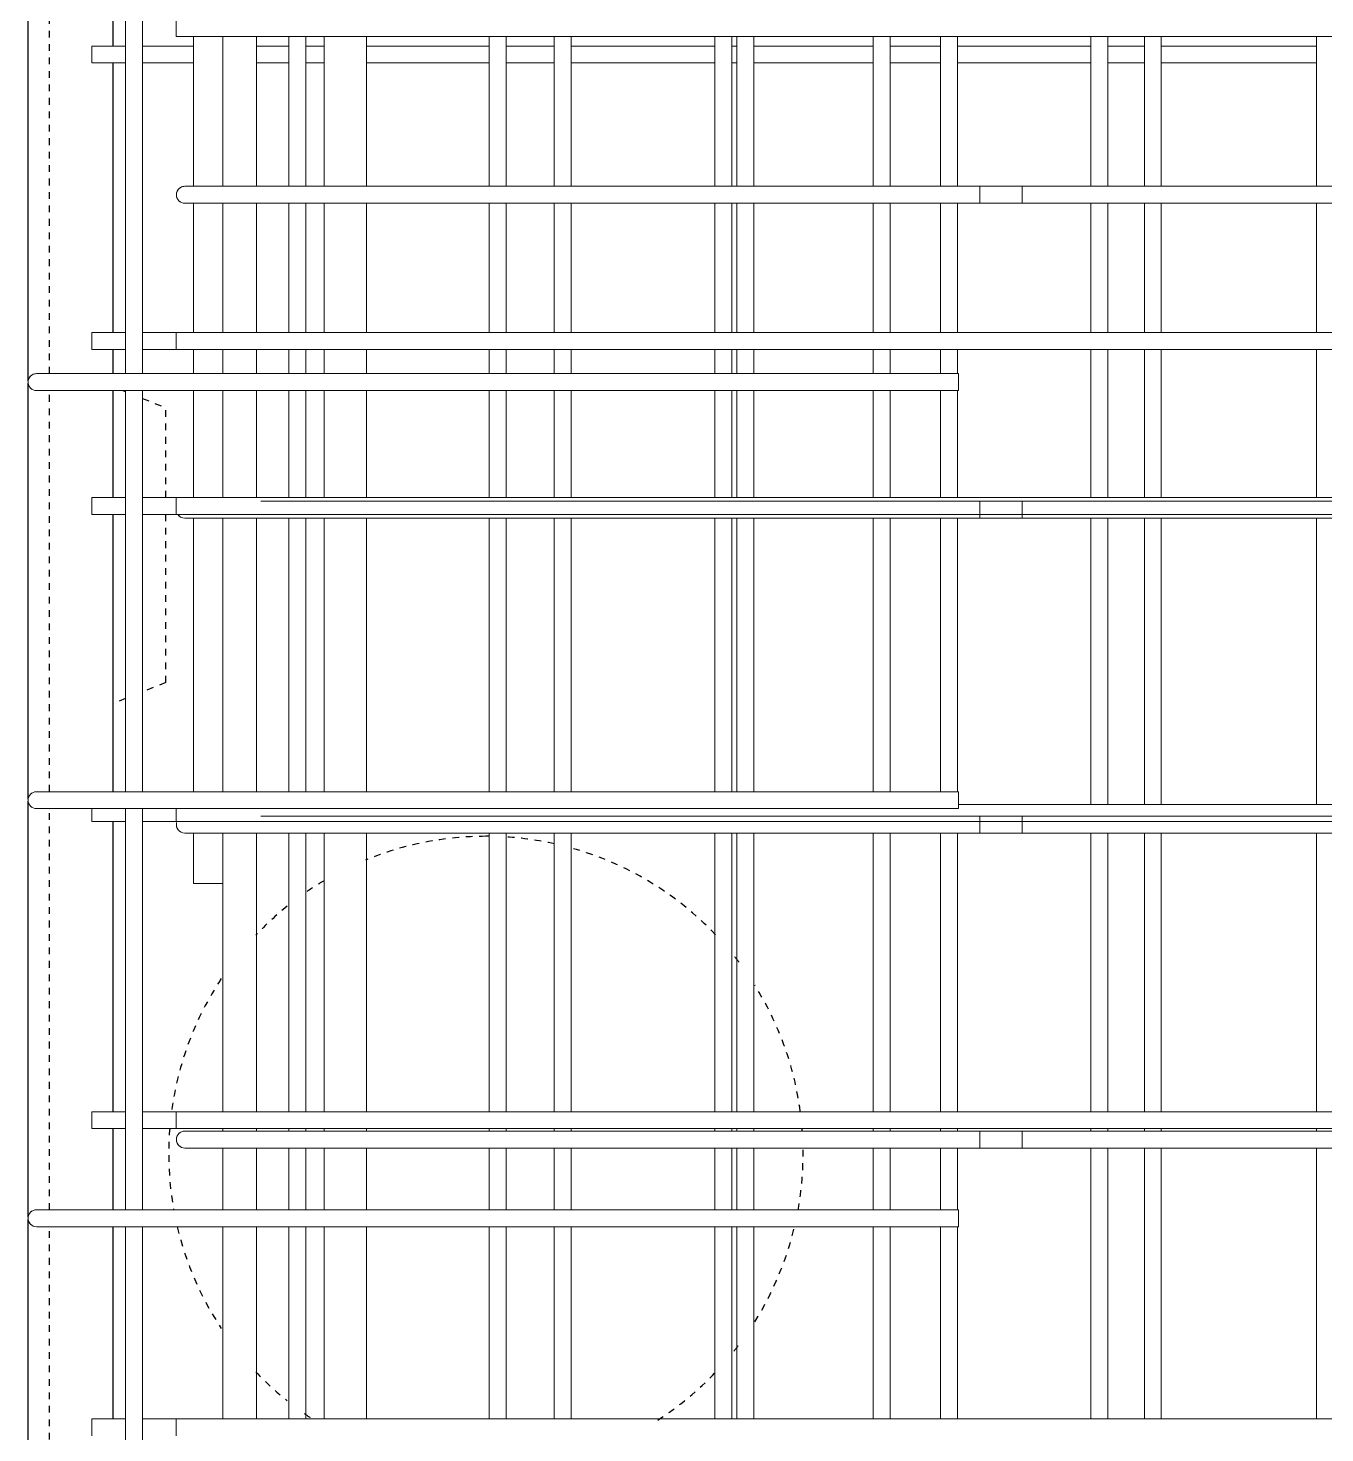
# Model space of a CAD drawing. Header units: millimetres. Extents: x -14563 to 6741, y -2784 to 21137.
# Drawn here: x -12894 to -12281, y 2558 to 3222 of the extents above; entities that cross this region are included whole.
import ezdxf

# ---------------------------------------------------------------- set-up
doc = ezdxf.new("R2010")
doc.units = ezdxf.units.MM
doc.linetypes.add('Dash', pattern=[6.36, 3.18, -3.18])
for name, color, linetype, lineweight in [('A-WALL', 113, 'Continuous', 25), ('A-WALL-HDLN', 110, 'Dash', 25), ('S-RBAR', 171, 'Continuous', 18)]:
    doc.layers.add(name, color=color, linetype=linetype, lineweight=lineweight)

msp = doc.modelspace()

# ---------------------------------------------------------------- linework, layer by layer
at = {"layer": 'A-WALL'}
for p, q in [((-12893.80383, 3055.07676), (-12893.80383, 3251.79824)), ((-12853.80383, 3248.29167), (-12853.80383, 3213.5)), ((-12853.80383, 3205.5), (-12853.80383, 3078)), ((-12853.80383, 3070), (-12853.80383, 3058.58333)), ((-12893.80383, 2857.36843), (-12893.80383, 3054.0899)), ((-12853.80383, 3050.58333), (-12853.80383, 3000)), ((-12853.80383, 2992), (-12853.80383, 2860.875)), ((-12893.80383, 2659.6601), (-12893.80383, 2856.38157)), ((-12853.80383, 2846.76667), (-12853.80383, 2709.53333)), ((-12853.80383, 2701.53333), (-12853.80383, 2663.16667)), ((-12893.80383, 2461.95176), (-12893.80383, 2658.67324)), ((-12853.80383, 2655.16667), (-12853.80383, 2564.3))]:
    msp.add_line(p, q, dxfattribs=at)
at = {"layer": 'A-WALL-HDLN'}
for p, q in [((-12883.80125, 3058.58333), (-12883.80125, 3248.29167)), ((-12883.80125, 2860.875), (-12883.80125, 3050.58333)), ((-12849.01216, 3050.58333), (-12847.80383, 3050.1)), ((-12839.80383, 3046.9), (-12828.80383, 3042.5)), ((-12828.80383, 3000), (-12828.80383, 3042.5)), ((-12828.80383, 2912.5), (-12828.80383, 2992)), ((-12828.80383, 2912.5), (-12839.80383, 2908.1)), ((-12847.80383, 2904.9), (-12853.75422, 2902.51984)), ((-12883.80125, 2663.16667), (-12883.80125, 2852.875)), ((-12883.80125, 2465.45833), (-12883.80125, 2655.16667))]:
    msp.add_line(p, q, dxfattribs=at)
for start, end in [(90, 112.29294781), (89.37771273, 90), (77.51783709, 86.28675009), (43.59518774, 74.38496053), (120.68180188, 124.92612048), (128.78886217, 136.47625289), (37.07183284, 38.56116475), (146.54429887, 172.36526547), (7.63473453, 32.03780985), (175.45622812, 190.2799698), (4.09183568, 4.54377188), (349.7200302, 1.00087303), (193.37093244, 213.45570113), (327.96219015, 346.62906756), (321.43883525, 322.92816716), (223.52374711, 231.21113783), (302.78798303, 316.40481226), (235.07387952, 237.21201697)]:
    msp.add_arc((-12677.39177, 2689.77319), 150, start, end, dxfattribs=at)
at = {"layer": 'S-RBAR'}
for p, q in [((-12847.80383, 3058.58333), (-12847.80383, 3248.29167)), ((-12839.80383, 3058.58333), (-12839.80383, 3248.29167)), ((-12823.80383, 3226), (-12823.80383, 3218)), ((-12063.80383, 3218), (-12823.80383, 3218)), ((-12815.60372, 3218), (-12815.60372, 3147.18182)), ((-12801.80383, 3147.18182), (-12801.80383, 3218)), ((-12785.80383, 3147.18182), (-12785.80383, 3218)), ((-12770.5941, 3147.18182), (-12770.5941, 3218)), ((-12762.5941, 3147.18182), (-12762.5941, 3218)), ((-12753.80383, 3218), (-12753.80383, 3147.18182)), ((-12733.80383, 3218), (-12733.80383, 3147.18182)), ((-12675.78117, 3147.18182), (-12675.78117, 3218)), ((-12667.78117, 3147.18182), (-12667.78117, 3218)), ((-12645.08556, 3147.18182), (-12645.08556, 3218)), ((-12637.08556, 3147.18182), (-12637.08556, 3218)), ((-12569.09325, 3147.18182), (-12569.09325, 3218)), ((-12561.09325, 3147.18182), (-12561.09325, 3218)), ((-12558.72642, 3147.18182), (-12558.72642, 3218)), ((-12550.72642, 3147.18182), (-12550.72642, 3218)), ((-12494.28032, 3147.18182), (-12494.28032, 3218)), ((-12486.28032, 3147.18182), (-12486.28032, 3218)), ((-12462.36728, 3147.18182), (-12462.36728, 3218)), ((-12454.36728, 3147.18182), (-12454.36728, 3218)), ((-12391.34239, 3147.18182), (-12391.34239, 3218)), ((-12383.34239, 3147.18182), (-12383.34239, 3218)), ((-12366.00815, 3147.18182), (-12366.00815, 3218)), ((-12358.00815, 3147.18182), (-12358.00815, 3218)), ((-12284.65446, 3147.18182), (-12284.65446, 3218)), ((-12847.80383, 3213.5), (-12863.80383, 3213.5)), ((-12863.80383, 3213.5), (-12863.80383, 3205.5)), ((-12815.60372, 3213.5), (-12839.80383, 3213.5)), ((-12770.5941, 3213.5), (-12785.80383, 3213.5)), ((-12753.80383, 3213.5), (-12762.5941, 3213.5)), ((-12675.78117, 3213.5), (-12733.80383, 3213.5)), ((-12645.08556, 3213.5), (-12667.78117, 3213.5)), ((-12569.09325, 3213.5), (-12637.08556, 3213.5)), ((-12558.72642, 3213.5), (-12561.09325, 3213.5)), ((-12494.28032, 3213.5), (-12550.72642, 3213.5)), ((-12462.36728, 3213.5), (-12486.28032, 3213.5)), ((-12391.34239, 3213.5), (-12454.36728, 3213.5)), ((-12366.00815, 3213.5), (-12383.34239, 3213.5)), ((-12284.65446, 3213.5), (-12358.00815, 3213.5)), ((-12847.80383, 3205.5), (-12863.80383, 3205.5)), ((-12815.60372, 3205.5), (-12839.80383, 3205.5)), ((-12770.5941, 3205.5), (-12785.80383, 3205.5)), ((-12753.80383, 3205.5), (-12762.5941, 3205.5)), ((-12675.78117, 3205.5), (-12733.80383, 3205.5)), ((-12645.08556, 3205.5), (-12667.78117, 3205.5)), ((-12569.09325, 3205.5), (-12637.08556, 3205.5)), ((-12558.72642, 3205.5), (-12561.09325, 3205.5)), ((-12494.28032, 3205.5), (-12550.72642, 3205.5)), ((-12462.36728, 3205.5), (-12486.28032, 3205.5)), ((-12391.34239, 3205.5), (-12454.36728, 3205.5)), ((-12366.00815, 3205.5), (-12383.34239, 3205.5)), ((-12284.65446, 3205.5), (-12358.00815, 3205.5)), ((-12819.76423, 3147.18182), (-12783.76423, 3147.18182)), ((-12423.76423, 3147.18182), (-12783.76423, 3147.18182)), ((-12443.80383, 3147.18182), (-12083.80383, 3147.18182)), ((-12443.80383, 3139.18182), (-12443.80383, 3147.18182)), ((-12423.76423, 3147.18182), (-12423.76423, 3139.18182)), ((-12819.76423, 3139.18182), (-12783.76423, 3139.18182)), ((-12815.60372, 3139.18182), (-12815.60372, 3078)), ((-12801.80383, 3078), (-12801.80383, 3139.18182)), ((-12785.80383, 3078), (-12785.80383, 3139.18182)), ((-12423.76423, 3139.18182), (-12783.76423, 3139.18182)), ((-12770.5941, 3078), (-12770.5941, 3139.18182)), ((-12762.5941, 3078), (-12762.5941, 3139.18182)), ((-12753.80383, 3139.18182), (-12753.80383, 3078)), ((-12733.80383, 3139.18182), (-12733.80383, 3078)), ((-12675.78117, 3078), (-12675.78117, 3139.18182)), ((-12667.78117, 3078), (-12667.78117, 3139.18182)), ((-12645.08556, 3078), (-12645.08556, 3139.18182)), ((-12637.08556, 3078), (-12637.08556, 3139.18182)), ((-12569.09325, 3078), (-12569.09325, 3139.18182)), ((-12561.09325, 3078), (-12561.09325, 3139.18182)), ((-12558.72642, 3078), (-12558.72642, 3139.18182)), ((-12550.72642, 3078), (-12550.72642, 3139.18182)), ((-12494.28032, 3078), (-12494.28032, 3139.18182)), ((-12486.28032, 3078), (-12486.28032, 3139.18182)), ((-12462.36728, 3078), (-12462.36728, 3139.18182)), ((-12454.36728, 3078), (-12454.36728, 3139.18182)), ((-12443.80383, 3139.18182), (-12083.80383, 3139.18182)), ((-12391.34239, 3078), (-12391.34239, 3139.18182)), ((-12383.34239, 3078), (-12383.34239, 3139.18182)), ((-12366.00815, 3078), (-12366.00815, 3139.18182)), ((-12358.00815, 3078), (-12358.00815, 3139.18182)), ((-12284.65446, 3078), (-12284.65446, 3139.18182)), ((-12847.80383, 3078), (-12863.80383, 3078)), ((-12863.80383, 3078), (-12863.80383, 3070)), ((-12823.80383, 3078), (-12839.80383, 3078)), ((-12063.80383, 3078), (-12823.80383, 3078)), ((-12823.80383, 3078), (-12823.80383, 3070)), ((-12847.80383, 3070), (-12863.80383, 3070)), ((-12823.80383, 3070), (-12839.80383, 3070)), ((-12063.80383, 3070), (-12823.80383, 3070)), ((-12815.60372, 3070), (-12815.60372, 3058.58333)), ((-12801.80383, 3058.58333), (-12801.80383, 3070)), ((-12785.80383, 3058.58333), (-12785.80383, 3070)), ((-12770.5941, 3058.58333), (-12770.5941, 3070)), ((-12762.5941, 3058.58333), (-12762.5941, 3070)), ((-12753.80383, 3070), (-12753.80383, 3058.58333)), ((-12733.80383, 3070), (-12733.80383, 3058.58333)), ((-12675.78117, 3058.58333), (-12675.78117, 3070)), ((-12667.78117, 3058.58333), (-12667.78117, 3070)), ((-12645.08556, 3058.58333), (-12645.08556, 3070)), ((-12637.08556, 3058.58333), (-12637.08556, 3070)), ((-12569.09325, 3058.58333), (-12569.09325, 3070)), ((-12561.09325, 3058.58333), (-12561.09325, 3070)), ((-12558.72642, 3058.58333), (-12558.72642, 3070)), ((-12550.72642, 3058.58333), (-12550.72642, 3070)), ((-12494.28032, 3058.58333), (-12494.28032, 3070)), ((-12486.28032, 3058.58333), (-12486.28032, 3070)), ((-12462.36728, 3058.58333), (-12462.36728, 3070)), ((-12454.36728, 3058.58333), (-12454.36728, 3070)), ((-12391.34239, 3000), (-12391.34239, 3070)), ((-12383.34239, 3000), (-12383.34239, 3070)), ((-12366.00815, 3000), (-12366.00815, 3070)), ((-12358.00815, 3000), (-12358.00815, 3070)), ((-12284.65446, 3000), (-12284.65446, 3070)), ((-12889.86879, 3058.58333), (-12869.86879, 3058.58333)), ((-12453.86675, 3058.58333), (-12869.86879, 3058.58333)), ((-12453.86675, 3058.58333), (-12453.86675, 3050.58333)), ((-12889.86879, 3050.58333), (-12869.86879, 3050.58333)), ((-12453.86675, 3050.58333), (-12869.86879, 3050.58333)), ((-12847.80383, 2860.875), (-12847.80383, 3050.58333)), ((-12839.80383, 2860.875), (-12839.80383, 3050.58333)), ((-12815.60372, 3050.58333), (-12815.60372, 3000)), ((-12801.80383, 3000), (-12801.80383, 3050.58333)), ((-12785.80383, 3000), (-12785.80383, 3050.58333)), ((-12770.5941, 3000), (-12770.5941, 3050.58333)), ((-12762.5941, 3000), (-12762.5941, 3050.58333)), ((-12753.80383, 3050.58333), (-12753.80383, 3000)), ((-12733.80383, 3050.58333), (-12733.80383, 3000)), ((-12675.78117, 3000), (-12675.78117, 3050.58333)), ((-12667.78117, 3000), (-12667.78117, 3050.58333)), ((-12645.08556, 3000), (-12645.08556, 3050.58333)), ((-12637.08556, 3000), (-12637.08556, 3050.58333)), ((-12569.09325, 3000), (-12569.09325, 3050.58333)), ((-12561.09325, 3000), (-12561.09325, 3050.58333)), ((-12558.72642, 3000), (-12558.72642, 3050.58333)), ((-12550.72642, 3000), (-12550.72642, 3050.58333)), ((-12494.28032, 3000), (-12494.28032, 3050.58333)), ((-12486.28032, 3000), (-12486.28032, 3050.58333)), ((-12462.36728, 3000), (-12462.36728, 3050.58333)), ((-12454.36728, 3000), (-12454.36728, 3050.58333)), ((-12847.80383, 3000), (-12863.80383, 3000)), ((-12863.80383, 3000), (-12863.80383, 2992)), ((-12823.80383, 3000), (-12839.80383, 3000)), ((-11969.80383, 3000), (-12823.80383, 3000)), ((-12823.80383, 3000), (-12823.80383, 2992)), ((-12423.76423, 2998.24242), (-12783.76423, 2998.24242)), ((-12443.80383, 2998.24242), (-12083.80383, 2998.24242)), ((-12443.80383, 2990.24242), (-12443.80383, 2998.24242)), ((-12423.76423, 2998.24242), (-12423.76423, 2990.24242)), ((-12847.80383, 2992), (-12863.80383, 2992)), ((-12823.80383, 2992), (-12839.80383, 2992)), ((-11969.80383, 2992), (-12823.80383, 2992)), ((-12819.76423, 2990.24242), (-12783.76423, 2990.24242)), ((-12815.60372, 2990.24242), (-12815.60372, 2860.875)), ((-12801.80383, 2860.875), (-12801.80383, 2990.24242)), ((-12785.80383, 2860.875), (-12785.80383, 2990.24242)), ((-12423.76423, 2990.24242), (-12783.76423, 2990.24242)), ((-12770.5941, 2860.875), (-12770.5941, 2990.24242)), ((-12762.5941, 2860.875), (-12762.5941, 2990.24242)), ((-12753.80383, 2990.24242), (-12753.80383, 2860.875)), ((-12733.80383, 2990.24242), (-12733.80383, 2860.875)), ((-12675.78117, 2860.875), (-12675.78117, 2990.24242)), ((-12667.78117, 2860.875), (-12667.78117, 2990.24242)), ((-12645.08556, 2860.875), (-12645.08556, 2990.24242)), ((-12637.08556, 2860.875), (-12637.08556, 2990.24242)), ((-12569.09325, 2860.875), (-12569.09325, 2990.24242)), ((-12561.09325, 2860.875), (-12561.09325, 2990.24242)), ((-12558.72642, 2860.875), (-12558.72642, 2990.24242)), ((-12550.72642, 2860.875), (-12550.72642, 2990.24242)), ((-12494.28032, 2860.875), (-12494.28032, 2990.24242)), ((-12486.28032, 2860.875), (-12486.28032, 2990.24242)), ((-12462.36728, 2860.875), (-12462.36728, 2990.24242)), ((-12454.36728, 2860.875), (-12454.36728, 2990.24242)), ((-12443.80383, 2990.24242), (-12083.80383, 2990.24242)), ((-12391.34239, 2854.76667), (-12391.34239, 2990.24242)), ((-12383.34239, 2854.76667), (-12383.34239, 2990.24242)), ((-12366.00815, 2854.76667), (-12366.00815, 2990.24242)), ((-12358.00815, 2854.76667), (-12358.00815, 2990.24242)), ((-12284.65446, 2854.76667), (-12284.65446, 2990.24242)), ((-12889.86879, 2860.875), (-12869.86879, 2860.875)), ((-12453.86675, 2860.875), (-12869.86879, 2860.875)), ((-12453.86675, 2860.875), (-12453.86675, 2852.875)), ((-12889.86879, 2852.875), (-12869.86879, 2852.875)), ((-12453.86675, 2852.875), (-12869.86879, 2852.875)), ((-12863.80383, 2852.875), (-12863.80383, 2846.76667)), ((-12847.80383, 2663.16667), (-12847.80383, 2852.875)), ((-12839.80383, 2663.16667), (-12839.80383, 2852.875)), ((-12823.80383, 2852.875), (-12823.80383, 2846.76667)), ((-11965.80383, 2854.76667), (-12453.86675, 2854.76667)), ((-12847.80383, 2846.76667), (-12863.80383, 2846.76667)), ((-12823.80383, 2846.76667), (-12839.80383, 2846.76667)), ((-11965.80383, 2846.76667), (-12823.80383, 2846.76667)), ((-12423.76423, 2849.30303), (-12783.76423, 2849.30303)), ((-12443.80383, 2849.30303), (-12083.80383, 2849.30303)), ((-12443.80383, 2841.30303), (-12443.80383, 2849.30303)), ((-12423.76423, 2849.30303), (-12423.76423, 2841.30303)), ((-12819.76423, 2841.30303), (-12783.76423, 2841.30303)), ((-12815.60372, 2841.30303), (-12815.60372, 2817.5)), ((-12801.80383, 2709.53333), (-12801.80383, 2841.30303)), ((-12785.80383, 2709.53333), (-12785.80383, 2841.30303)), ((-12423.76423, 2841.30303), (-12783.76423, 2841.30303)), ((-12770.5941, 2709.53333), (-12770.5941, 2841.30303)), ((-12762.5941, 2709.53333), (-12762.5941, 2841.30303)), ((-12753.80383, 2841.30303), (-12753.80383, 2709.53333)), ((-12733.80383, 2841.30303), (-12733.80383, 2709.53333)), ((-12675.78117, 2709.53333), (-12675.78117, 2841.30303)), ((-12667.78117, 2709.53333), (-12667.78117, 2841.30303)), ((-12645.08556, 2709.53333), (-12645.08556, 2841.30303)), ((-12637.08556, 2709.53333), (-12637.08556, 2841.30303)), ((-12569.09325, 2709.53333), (-12569.09325, 2841.30303)), ((-12561.09325, 2709.53333), (-12561.09325, 2841.30303)), ((-12558.72642, 2709.53333), (-12558.72642, 2841.30303)), ((-12550.72642, 2709.53333), (-12550.72642, 2841.30303)), ((-12494.28032, 2709.53333), (-12494.28032, 2841.30303)), ((-12486.28032, 2709.53333), (-12486.28032, 2841.30303)), ((-12462.36728, 2709.53333), (-12462.36728, 2841.30303)), ((-12454.36728, 2709.53333), (-12454.36728, 2841.30303)), ((-12443.80383, 2841.30303), (-12083.80383, 2841.30303)), ((-12391.34239, 2709.53333), (-12391.34239, 2841.30303)), ((-12383.34239, 2709.53333), (-12383.34239, 2841.30303)), ((-12366.00815, 2709.53333), (-12366.00815, 2841.30303)), ((-12358.00815, 2709.53333), (-12358.00815, 2841.30303)), ((-12284.65446, 2709.53333), (-12284.65446, 2841.30303)), ((-12815.60372, 2817.5), (-12801.80383, 2817.5)), ((-12847.80383, 2709.53333), (-12863.80383, 2709.53333)), ((-12863.80383, 2709.53333), (-12863.80383, 2701.53333)), ((-12823.80383, 2709.53333), (-12839.80383, 2709.53333)), ((-11965.80383, 2709.53333), (-12823.80383, 2709.53333)), ((-12823.80383, 2709.53333), (-12823.80383, 2701.53333)), ((-12847.80383, 2701.53333), (-12863.80383, 2701.53333)), ((-12823.80383, 2701.53333), (-12839.80383, 2701.53333)), ((-11965.80383, 2701.53333), (-12823.80383, 2701.53333)), ((-12819.76423, 2700.36364), (-12783.76423, 2700.36364)), ((-12801.80383, 2700.36364), (-12801.80383, 2701.53333)), ((-12785.80383, 2700.36364), (-12785.80383, 2701.53333)), ((-12423.76423, 2700.36364), (-12783.76423, 2700.36364)), ((-12770.5941, 2700.36364), (-12770.5941, 2701.53333)), ((-12762.5941, 2700.36364), (-12762.5941, 2701.53333)), ((-12753.80383, 2701.53333), (-12753.80383, 2700.36364)), ((-12733.80383, 2701.53333), (-12733.80383, 2700.36364)), ((-12675.78117, 2700.36364), (-12675.78117, 2701.53333)), ((-12667.78117, 2700.36364), (-12667.78117, 2701.53333)), ((-12645.08556, 2700.36364), (-12645.08556, 2701.53333)), ((-12637.08556, 2700.36364), (-12637.08556, 2701.53333)), ((-12569.09325, 2700.36364), (-12569.09325, 2701.53333)), ((-12561.09325, 2700.36364), (-12561.09325, 2701.53333)), ((-12558.72642, 2700.36364), (-12558.72642, 2701.53333)), ((-12550.72642, 2700.36364), (-12550.72642, 2701.53333)), ((-12494.28032, 2700.36364), (-12494.28032, 2701.53333)), ((-12486.28032, 2700.36364), (-12486.28032, 2701.53333)), ((-12462.36728, 2700.36364), (-12462.36728, 2701.53333)), ((-12454.36728, 2700.36364), (-12454.36728, 2701.53333)), ((-12443.80383, 2700.36364), (-12083.80383, 2700.36364)), ((-12443.80383, 2692.36364), (-12443.80383, 2700.36364)), ((-12423.76423, 2700.36364), (-12423.76423, 2692.36364)), ((-12391.34239, 2700.36364), (-12391.34239, 2701.53333)), ((-12383.34239, 2700.36364), (-12383.34239, 2701.53333)), ((-12366.00815, 2700.36364), (-12366.00815, 2701.53333)), ((-12358.00815, 2700.36364), (-12358.00815, 2701.53333)), ((-12284.65446, 2700.36364), (-12284.65446, 2701.53333)), ((-12819.76423, 2692.36364), (-12783.76423, 2692.36364)), ((-12801.80383, 2663.16667), (-12801.80383, 2692.36364)), ((-12785.80383, 2663.16667), (-12785.80383, 2692.36364)), ((-12423.76423, 2692.36364), (-12783.76423, 2692.36364)), ((-12770.5941, 2663.16667), (-12770.5941, 2692.36364)), ((-12762.5941, 2663.16667), (-12762.5941, 2692.36364)), ((-12753.80383, 2692.36364), (-12753.80383, 2663.16667)), ((-12733.80383, 2692.36364), (-12733.80383, 2663.16667)), ((-12675.78117, 2663.16667), (-12675.78117, 2692.36364)), ((-12667.78117, 2663.16667), (-12667.78117, 2692.36364)), ((-12645.08556, 2663.16667), (-12645.08556, 2692.36364)), ((-12637.08556, 2663.16667), (-12637.08556, 2692.36364)), ((-12569.09325, 2663.16667), (-12569.09325, 2692.36364)), ((-12561.09325, 2663.16667), (-12561.09325, 2692.36364)), ((-12558.72642, 2663.16667), (-12558.72642, 2692.36364)), ((-12550.72642, 2663.16667), (-12550.72642, 2692.36364)), ((-12494.28032, 2663.16667), (-12494.28032, 2692.36364)), ((-12486.28032, 2663.16667), (-12486.28032, 2692.36364)), ((-12462.36728, 2663.16667), (-12462.36728, 2692.36364)), ((-12454.36728, 2663.16667), (-12454.36728, 2692.36364)), ((-12443.80383, 2692.36364), (-12083.80383, 2692.36364)), ((-12391.34239, 2564.3), (-12391.34239, 2692.36364)), ((-12383.34239, 2564.3), (-12383.34239, 2692.36364)), ((-12366.00815, 2564.3), (-12366.00815, 2692.36364)), ((-12358.00815, 2564.3), (-12358.00815, 2692.36364)), ((-12284.65446, 2564.3), (-12284.65446, 2692.36364)), ((-12889.86879, 2663.16667), (-12869.86879, 2663.16667)), ((-12453.86675, 2663.16667), (-12869.86879, 2663.16667)), ((-12453.86675, 2663.16667), (-12453.86675, 2655.16667)), ((-12889.86879, 2655.16667), (-12869.86879, 2655.16667)), ((-12453.86675, 2655.16667), (-12869.86879, 2655.16667)), ((-12847.80383, 2465.45833), (-12847.80383, 2655.16667)), ((-12839.80383, 2465.45833), (-12839.80383, 2655.16667)), ((-12801.80383, 2564.3), (-12801.80383, 2655.16667)), ((-12785.80383, 2564.3), (-12785.80383, 2655.16667)), ((-12770.5941, 2564.3), (-12770.5941, 2655.16667)), ((-12762.5941, 2564.3), (-12762.5941, 2655.16667)), ((-12753.80383, 2655.16667), (-12753.80383, 2564.3)), ((-12733.80383, 2655.16667), (-12733.80383, 2564.3)), ((-12675.78117, 2564.3), (-12675.78117, 2655.16667)), ((-12667.78117, 2564.3), (-12667.78117, 2655.16667)), ((-12645.08556, 2564.3), (-12645.08556, 2655.16667)), ((-12637.08556, 2564.3), (-12637.08556, 2655.16667)), ((-12569.09325, 2564.3), (-12569.09325, 2655.16667)), ((-12561.09325, 2564.3), (-12561.09325, 2655.16667)), ((-12558.72642, 2564.3), (-12558.72642, 2655.16667)), ((-12550.72642, 2564.3), (-12550.72642, 2655.16667)), ((-12494.28032, 2564.3), (-12494.28032, 2655.16667)), ((-12486.28032, 2564.3), (-12486.28032, 2655.16667)), ((-12462.36728, 2564.3), (-12462.36728, 2655.16667)), ((-12454.36728, 2564.3), (-12454.36728, 2655.16667)), ((-12847.80383, 2564.3), (-12863.80383, 2564.3)), ((-12863.80383, 2564.3), (-12863.80383, 2556.3)), ((-12823.80383, 2564.3), (-12839.80383, 2564.3)), ((-11965.80383, 2564.3), (-12823.80383, 2564.3)), ((-12823.80383, 2564.3), (-12823.80383, 2556.3))]:
    msp.add_line(p, q, dxfattribs=at)
for centre, start, end in [((-12819.76423, 3143.18182), 90, 270), ((-12819.76423, 3143.18182), 120, 165), ((-12819.76423, 3143.18182), 90, 105), ((-12819.76423, 3143.18182), 195, 240), ((-12889.86879, 3054.58333), 90, 270), ((-12889.86879, 3054.58333), 120, 165), ((-12889.86879, 3054.58333), 90, 105), ((-12889.86879, 3054.58333), 195, 240), ((-12819.76423, 2994.24242), 214.3894792, 270), ((-12819.76423, 2994.24242), 214.3894792, 240), ((-12889.86879, 2856.875), 90, 270), ((-12889.86879, 2856.875), 120, 165), ((-12889.86879, 2856.875), 90, 105), ((-12889.86879, 2856.875), 195, 240), ((-12819.76423, 2845.30303), 165, 270), ((-12819.76423, 2845.30303), 195, 240), ((-12819.76423, 2696.36364), 90, 270), ((-12819.76423, 2696.36364), 120, 165), ((-12819.76423, 2696.36364), 90, 105), ((-12819.76423, 2696.36364), 195, 240), ((-12889.86879, 2659.16667), 90, 270), ((-12889.86879, 2659.16667), 120, 165), ((-12889.86879, 2659.16667), 195, 240), ((-12889.86879, 2659.16667), 90, 105)]:
    msp.add_arc(centre, 4, start, end, dxfattribs=at)

doc.saveas('drawing.dxf')
